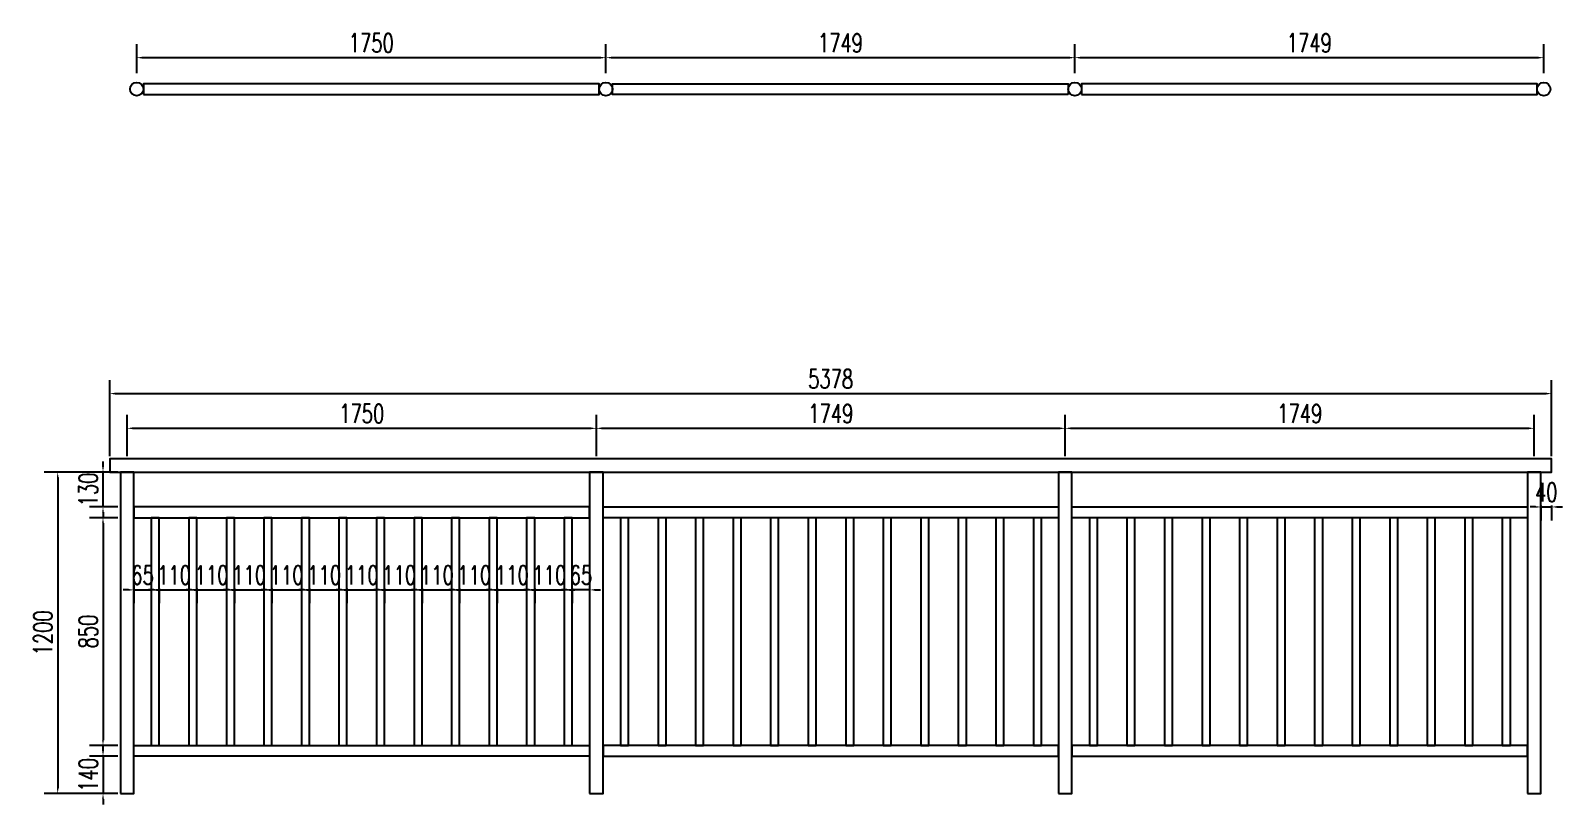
# Model space of a CAD drawing. Header units: millimetres. Extents: x -2430464 to 225692, y -180 to 1805330.
# Drawn here: x -1431491 to -1425778, y 614813 to 617701 of the extents above; entities that cross this region are included whole.
import ezdxf

# ---------------------------------------------------------------- set-up
doc = ezdxf.new("R2010")
doc.units = ezdxf.units.MM
doc.header["$LTSCALE"] = 1000
doc.layers.get('0').update_dxf_attribs({"linetype": 'CONTINUOUS'})
doc.layers.get('DEFPOINTS').update_dxf_attribs({"linetype": 'CONTINUOUS'})
for name, color, linetype in [('W-PLASTIC_RAILINGS塑木栏杆', 6, 'CONTINUOUS'), ('W-WOOD_FLOOR木地板', 30, 'CONTINUOUS'), ('景-通用-文字', 7, 'CONTINUOUS')]:
    doc.layers.add(name, color=color, linetype=linetype)
doc.styles.add('STANDARD_T3', font='simplex.shx', dxfattribs={"width": 0.7, "bigfont": 'gbcbig.shx'})
doc.dimstyles.new('W&&20', dxfattribs={"dimtxt": 70, "dimasz": 20, "dimexe": 50, "dimexo": 60, "dimgap": 20, "dimtad": 1, "dimdec": 0, "dimzin": 0, "dimdsep": 46, "dimtxsty": 'STANDARD_T3', "dimcen": 0.09, "dimclrd": 1, "dimclre": 1, "dimclrt": 7, "dimazin": 2, "dimtfac": 1, "dimtdec": 0, "dimtix": 1, "dimtmove": 2, "dimatfit": 3, "dimfxl": 0, "dimtolj": 1, "dimtzin": 0, "dimarcsym": 0})

# ---------------------------------------------------------------- blocks, each defined once
blk = doc.blocks.new('*U690')
at = {"layer": 'W-PLASTIC_RAILINGS塑木栏杆'}
blk.add_lwpolyline([(-15, -420), (15, -420), (15, 430), (-15, 430)], close=True, dxfattribs=at)
blk = doc.blocks.new('*U691')
at = {"layer": 'W-PLASTIC_RAILINGS塑木栏杆', "color": 0, "linetype": 'ByBlock', "lineweight": -2, "transparency": 16777216}
for p in [(0, 0), (140, 0), (280, 0), (420, 0), (560, 0), (700, 0), (840, 0), (980, 0), (1120, 0), (1260, 0), (1400, 0), (1540, 0)]:
    blk.add_blockref('*U690', p, dxfattribs=at)
blk = doc.blocks.new('*D694')
at = {"layer": 'DEFPOINTS', "color": 0, "transparency": 16777216}
for p in [(-1431196, 616052.8), (-1431390, 614852.8), (-1431156, 614852.8)]:
    blk.add_point(p, dxfattribs=at)
at = {"layer": 'W-WOOD_FLOOR木地板', "color": 1, "lineweight": -2, "transparency": 16777216}
for p, q in [((-1431256, 616052.8), (-1431440, 616052.8)), ((-1431390, 616032.8), (-1431390, 614872.8)), ((-1431216, 614852.8), (-1431440, 614852.8))]:
    blk.add_line(p, q, dxfattribs=at)
at = {"layer": 'W-WOOD_FLOOR木地板', "color": 1, "transparency": 16777216}
for points in [[(-1431393.3, 616032.8), (-1431386.7, 616032.8), (-1431390, 616052.8)], [(-1431393.3, 614872.8), (-1431386.7, 614872.8), (-1431390, 614852.8)]]:
    blk.add_solid(points, dxfattribs=at)
at = {"layer": 'W-WOOD_FLOOR木地板', "color": 7, "transparency": 16777216, "insert": (-1431445, 615452.8), "char_height": 70, "attachment_point": 5, "rotation": 90, "style": 'STANDARD_T3'}
blk.add_mtext('\\A1;1200', dxfattribs=at)
blk = doc.blocks.new('*D695')
at = {"layer": 'DEFPOINTS', "color": 0, "transparency": 16777216}
for p in [(-1431106, 615882.8), (-1431221, 615032.8), (-1431106, 615032.8)]:
    blk.add_point(p, dxfattribs=at)
at = {"layer": 'W-WOOD_FLOOR木地板', "color": 1, "lineweight": -2, "transparency": 16777216}
for p, q in [((-1431166, 615882.8), (-1431271, 615882.8)), ((-1431221, 615862.8), (-1431221, 615052.8)), ((-1431166, 615032.8), (-1431271, 615032.8))]:
    blk.add_line(p, q, dxfattribs=at)
at = {"layer": 'W-WOOD_FLOOR木地板', "color": 1, "transparency": 16777216}
for points in [[(-1431224.3, 615862.8), (-1431217.7, 615862.8), (-1431221, 615882.8)], [(-1431224.3, 615052.8), (-1431217.7, 615052.8), (-1431221, 615032.8)]]:
    blk.add_solid(points, dxfattribs=at)
at = {"layer": 'W-WOOD_FLOOR木地板', "color": 7, "transparency": 16777216, "insert": (-1431276, 615457.8), "char_height": 70, "attachment_point": 5, "rotation": 90, "style": 'STANDARD_T3'}
blk.add_mtext('\\A1;850', dxfattribs=at)
blk = doc.blocks.new('*D692')
at = {"layer": 'DEFPOINTS', "color": 0, "transparency": 16777216}
for p in [(-1431221, 616052.8), (-1431106, 616052.8), (-1431106, 615922.8)]:
    blk.add_point(p, dxfattribs=at)
at = {"layer": 'W-WOOD_FLOOR木地板', "color": 1, "lineweight": -2, "transparency": 16777216}
for p, q in [((-1431221, 616072.8), (-1431221, 616092.8)), ((-1431166, 616052.8), (-1431271, 616052.8)), ((-1431221, 615922.8), (-1431221, 616052.8)), ((-1431166, 615922.8), (-1431271, 615922.8)), ((-1431221, 615902.8), (-1431221, 615882.8))]:
    blk.add_line(p, q, dxfattribs=at)
at = {"layer": 'W-WOOD_FLOOR木地板', "color": 1, "transparency": 16777216}
for points in [[(-1431224.3, 616072.8), (-1431217.7, 616072.8), (-1431221, 616052.8)], [(-1431224.3, 615902.8), (-1431217.7, 615902.8), (-1431221, 615922.8)]]:
    blk.add_solid(points, dxfattribs=at)
at = {"layer": 'W-WOOD_FLOOR木地板', "color": 7, "transparency": 16777216, "insert": (-1431276, 615987.8), "char_height": 70, "attachment_point": 5, "rotation": 90, "style": 'STANDARD_T3'}
blk.add_mtext('\\A1;130', dxfattribs=at)
blk = doc.blocks.new('*D696')
at = {"layer": 'DEFPOINTS', "color": 0, "transparency": 16777216}
for p in [(-1431106, 614992.8), (-1431220.9, 614852.8), (-1431106, 614852.8)]:
    blk.add_point(p, dxfattribs=at)
at = {"layer": 'W-WOOD_FLOOR木地板', "color": 1, "lineweight": -2, "transparency": 16777216}
for p, q in [((-1431220.9, 615012.8), (-1431220.9, 615032.8)), ((-1431166, 614992.8), (-1431270.9, 614992.8)), ((-1431220.9, 614992.8), (-1431220.9, 614852.8)), ((-1431166, 614852.8), (-1431270.9, 614852.8)), ((-1431220.9, 614832.8), (-1431220.9, 614812.8))]:
    blk.add_line(p, q, dxfattribs=at)
at = {"layer": 'W-WOOD_FLOOR木地板', "color": 1, "transparency": 16777216}
for points in [[(-1431224.3, 615012.8), (-1431217.6, 615012.8), (-1431220.9, 614992.8)], [(-1431224.3, 614832.8), (-1431217.6, 614832.8), (-1431220.9, 614852.8)]]:
    blk.add_solid(points, dxfattribs=at)
at = {"layer": 'W-WOOD_FLOOR木地板', "color": 7, "transparency": 16777216, "insert": (-1431275.9, 614922.8), "char_height": 70, "attachment_point": 5, "rotation": 90, "style": 'STANDARD_T3'}
blk.add_mtext('\\A1;140', dxfattribs=at)
blk = doc.blocks.new('*D697')
at = {"layer": 'DEFPOINTS', "color": 0, "transparency": 16777216}
for p in [(-1429381, 616216.3), (-1431131, 616052.8), (-1429381, 616052.8)]:
    blk.add_point(p, dxfattribs=at)
at = {"layer": 'W-WOOD_FLOOR木地板', "color": 1, "lineweight": -2, "transparency": 16777216}
for p, q in [((-1431131, 616112.8), (-1431131, 616266.3)), ((-1429381, 616112.8), (-1429381, 616266.3)), ((-1431111, 616216.3), (-1429401, 616216.3))]:
    blk.add_line(p, q, dxfattribs=at)
at = {"layer": 'W-WOOD_FLOOR木地板', "color": 1, "transparency": 16777216}
for points in [[(-1431111, 616219.6), (-1431111, 616212.9), (-1431131, 616216.3)], [(-1429401, 616219.6), (-1429401, 616212.9), (-1429381, 616216.3)]]:
    blk.add_solid(points, dxfattribs=at)
at = {"layer": 'W-WOOD_FLOOR木地板', "color": 7, "transparency": 16777216, "insert": (-1430256, 616271.3), "char_height": 70, "attachment_point": 5, "style": 'STANDARD_T3'}
blk.add_mtext('\\A1;1750', dxfattribs=at)
blk = doc.blocks.new('*D698')
at = {"layer": 'DEFPOINTS', "color": 0, "transparency": 16777216}
for p in [(-1427632, 616216.3), (-1429381, 616052.8), (-1427632, 616052.8)]:
    blk.add_point(p, dxfattribs=at)
at = {"layer": 'W-WOOD_FLOOR木地板', "color": 1, "lineweight": -2, "transparency": 16777216}
for p, q in [((-1429381, 616112.8), (-1429381, 616266.3)), ((-1427632, 616112.8), (-1427632, 616266.3)), ((-1429361, 616216.3), (-1427652, 616216.3))]:
    blk.add_line(p, q, dxfattribs=at)
at = {"layer": 'W-WOOD_FLOOR木地板', "color": 1, "transparency": 16777216}
for points in [[(-1429361, 616219.6), (-1429361, 616212.9), (-1429381, 616216.3)], [(-1427652, 616219.6), (-1427652, 616212.9), (-1427632, 616216.3)]]:
    blk.add_solid(points, dxfattribs=at)
at = {"layer": 'W-WOOD_FLOOR木地板', "color": 7, "transparency": 16777216, "insert": (-1428506.5, 616271.3), "char_height": 70, "attachment_point": 5, "style": 'STANDARD_T3'}
blk.add_mtext('\\A1;1749', dxfattribs=at)
blk = doc.blocks.new('*D699')
at = {"layer": 'DEFPOINTS', "color": 0, "transparency": 16777216}
for p in [(-1425883, 616216.3), (-1427632, 616052.8), (-1425883, 616052.8)]:
    blk.add_point(p, dxfattribs=at)
at = {"layer": 'W-WOOD_FLOOR木地板', "color": 1, "lineweight": -2, "transparency": 16777216}
for p, q in [((-1427632, 616112.8), (-1427632, 616266.3)), ((-1425883, 616112.8), (-1425883, 616266.3)), ((-1427612, 616216.3), (-1425903, 616216.3))]:
    blk.add_line(p, q, dxfattribs=at)
at = {"layer": 'W-WOOD_FLOOR木地板', "color": 1, "transparency": 16777216}
for points in [[(-1427612, 616219.6), (-1427612, 616212.9), (-1427632, 616216.3)], [(-1425903, 616219.6), (-1425903, 616212.9), (-1425883, 616216.3)]]:
    blk.add_solid(points, dxfattribs=at)
at = {"layer": 'W-WOOD_FLOOR木地板', "color": 7, "transparency": 16777216, "insert": (-1426757.5, 616271.3), "char_height": 70, "attachment_point": 5, "style": 'STANDARD_T3'}
blk.add_mtext('\\A1;1749', dxfattribs=at)
blk = doc.blocks.new('*D700')
at = {"layer": 'DEFPOINTS', "color": 0, "transparency": 16777216}
for p in [(-1431106, 615690.3), (-1431041, 615690.3), (-1431041, 615613.3)]:
    blk.add_point(p, dxfattribs=at)
at = {"layer": 'W-WOOD_FLOOR木地板', "color": 1, "lineweight": -2, "transparency": 16777216}
for p, q in [((-1431106, 615630.3), (-1431106, 615563.3)), ((-1431041, 615630.3), (-1431041, 615563.3)), ((-1431126, 615613.3), (-1431146, 615613.3)), ((-1431106, 615613.3), (-1431041, 615613.3)), ((-1431021, 615613.3), (-1431001, 615613.3))]:
    blk.add_line(p, q, dxfattribs=at)
at = {"layer": 'W-WOOD_FLOOR木地板', "color": 1, "transparency": 16777216}
for points in [[(-1431126, 615616.6), (-1431126, 615609.9), (-1431106, 615613.3)], [(-1431021, 615616.6), (-1431021, 615609.9), (-1431041, 615613.3)]]:
    blk.add_solid(points, dxfattribs=at)
at = {"layer": 'W-WOOD_FLOOR木地板', "color": 7, "transparency": 16777216, "insert": (-1431073.5, 615668.3), "char_height": 70, "attachment_point": 5, "style": 'STANDARD_T3'}
blk.add_mtext('\\A1;65', dxfattribs=at)
blk = doc.blocks.new('*D701')
at = {"layer": 'DEFPOINTS', "color": 0, "transparency": 16777216}
for p in [(-1429751, 615737.2), (-1429641, 615737.2), (-1429641, 615613.3)]:
    blk.add_point(p, dxfattribs=at)
at = {"layer": '景-通用-文字', "color": 1, "lineweight": -2, "transparency": 16777216}
for p, q in [((-1429771, 615613.3), (-1429791, 615613.3)), ((-1429751, 615618.3), (-1429751, 615563.3)), ((-1429751, 615613.3), (-1429641, 615613.3)), ((-1429641, 615618.3), (-1429641, 615563.3)), ((-1429621, 615613.3), (-1429601, 615613.3))]:
    blk.add_line(p, q, dxfattribs=at)
at = {"layer": '景-通用-文字', "color": 1, "transparency": 16777216}
for points in [[(-1429771, 615616.6), (-1429771, 615609.9), (-1429751, 615613.3)], [(-1429621, 615616.6), (-1429621, 615609.9), (-1429641, 615613.3)]]:
    blk.add_solid(points, dxfattribs=at)
at = {"layer": '景-通用-文字', "color": 7, "transparency": 16777216, "insert": (-1429696, 615668.3), "char_height": 70, "attachment_point": 5, "style": 'STANDARD_T3'}
blk.add_mtext('\\A1;110', dxfattribs=at)
blk = doc.blocks.new('*D693')
at = {"layer": 'DEFPOINTS', "color": 0, "transparency": 16777216}
for p in [(-1429471, 615733.5), (-1429406, 615733.5), (-1429471, 615613.3)]:
    blk.add_point(p, dxfattribs=at)
at = {"layer": 'W-PLASTIC_RAILINGS塑木栏杆', "color": 1, "lineweight": -2, "transparency": 16777216}
for p, q in [((-1429491, 615613.3), (-1429511, 615613.3)), ((-1429471, 615618.3), (-1429471, 615563.3)), ((-1429406, 615613.3), (-1429471, 615613.3)), ((-1429406, 615618.3), (-1429406, 615563.3)), ((-1429386, 615613.3), (-1429366, 615613.3))]:
    blk.add_line(p, q, dxfattribs=at)
at = {"layer": 'W-PLASTIC_RAILINGS塑木栏杆', "color": 1, "transparency": 16777216}
for points in [[(-1429491, 615616.6), (-1429491, 615609.9), (-1429471, 615613.3)], [(-1429386, 615616.6), (-1429386, 615609.9), (-1429406, 615613.3)]]:
    blk.add_solid(points, dxfattribs=at)
at = {"layer": 'W-PLASTIC_RAILINGS塑木栏杆', "color": 7, "transparency": 16777216, "insert": (-1429438.5, 615668.3), "char_height": 70, "attachment_point": 5, "style": 'STANDARD_T3'}
blk.add_mtext('\\A1;65', dxfattribs=at)
blk = doc.blocks.new('*D1050')
at = {"layer": 'DEFPOINTS', "color": 0, "transparency": 16777216}
for p in [(-1429611, 615737.2), (-1429501, 615737.2), (-1429501, 615613.3)]:
    blk.add_point(p, dxfattribs=at)
at = {"layer": '景-通用-文字', "color": 1, "lineweight": -2, "transparency": 16777216}
for p, q in [((-1429631, 615613.3), (-1429651, 615613.3)), ((-1429611, 615618.3), (-1429611, 615563.3)), ((-1429611, 615613.3), (-1429501, 615613.3)), ((-1429501, 615618.3), (-1429501, 615563.3)), ((-1429481, 615613.3), (-1429461, 615613.3))]:
    blk.add_line(p, q, dxfattribs=at)
at = {"layer": '景-通用-文字', "color": 1, "transparency": 16777216}
for points in [[(-1429631, 615616.6), (-1429631, 615609.9), (-1429611, 615613.3)], [(-1429481, 615616.6), (-1429481, 615609.9), (-1429501, 615613.3)]]:
    blk.add_solid(points, dxfattribs=at)
at = {"layer": '景-通用-文字', "color": 7, "transparency": 16777216, "insert": (-1429556, 615668.3), "char_height": 70, "attachment_point": 5, "style": 'STANDARD_T3'}
blk.add_mtext('\\A1;110', dxfattribs=at)
blk = doc.blocks.new('*D1051')
at = {"layer": 'DEFPOINTS', "color": 0, "transparency": 16777216}
for p in [(-1429891, 615737.2), (-1429781, 615737.2), (-1429781, 615613.3)]:
    blk.add_point(p, dxfattribs=at)
at = {"layer": '景-通用-文字', "color": 1, "lineweight": -2, "transparency": 16777216}
for p, q in [((-1429911, 615613.3), (-1429931, 615613.3)), ((-1429891, 615618.3), (-1429891, 615563.3)), ((-1429891, 615613.3), (-1429781, 615613.3)), ((-1429781, 615618.3), (-1429781, 615563.3)), ((-1429761, 615613.3), (-1429741, 615613.3))]:
    blk.add_line(p, q, dxfattribs=at)
at = {"layer": '景-通用-文字', "color": 1, "transparency": 16777216}
for points in [[(-1429911, 615616.6), (-1429911, 615609.9), (-1429891, 615613.3)], [(-1429761, 615616.6), (-1429761, 615609.9), (-1429781, 615613.3)]]:
    blk.add_solid(points, dxfattribs=at)
at = {"layer": '景-通用-文字', "color": 7, "transparency": 16777216, "insert": (-1429836, 615668.3), "char_height": 70, "attachment_point": 5, "style": 'STANDARD_T3'}
blk.add_mtext('\\A1;110', dxfattribs=at)
blk = doc.blocks.new('*D1052')
at = {"layer": 'DEFPOINTS', "color": 0, "transparency": 16777216}
for p in [(-1430031, 615737.2), (-1429921, 615737.2), (-1429921, 615613.3)]:
    blk.add_point(p, dxfattribs=at)
at = {"layer": '景-通用-文字', "color": 1, "lineweight": -2, "transparency": 16777216}
for p, q in [((-1430051, 615613.3), (-1430071, 615613.3)), ((-1430031, 615618.3), (-1430031, 615563.3)), ((-1430031, 615613.3), (-1429921, 615613.3)), ((-1429921, 615618.3), (-1429921, 615563.3)), ((-1429901, 615613.3), (-1429881, 615613.3))]:
    blk.add_line(p, q, dxfattribs=at)
at = {"layer": '景-通用-文字', "color": 1, "transparency": 16777216}
for points in [[(-1430051, 615616.6), (-1430051, 615609.9), (-1430031, 615613.3)], [(-1429901, 615616.6), (-1429901, 615609.9), (-1429921, 615613.3)]]:
    blk.add_solid(points, dxfattribs=at)
at = {"layer": '景-通用-文字', "color": 7, "transparency": 16777216, "insert": (-1429976, 615668.3), "char_height": 70, "attachment_point": 5, "style": 'STANDARD_T3'}
blk.add_mtext('\\A1;110', dxfattribs=at)
blk = doc.blocks.new('*D1053')
at = {"layer": 'DEFPOINTS', "color": 0, "transparency": 16777216}
for p in [(-1430171, 615737.2), (-1430061, 615737.2), (-1430061, 615613.3)]:
    blk.add_point(p, dxfattribs=at)
at = {"layer": '景-通用-文字', "color": 1, "lineweight": -2, "transparency": 16777216}
for p, q in [((-1430191, 615613.3), (-1430211, 615613.3)), ((-1430171, 615618.3), (-1430171, 615563.3)), ((-1430171, 615613.3), (-1430061, 615613.3)), ((-1430061, 615618.3), (-1430061, 615563.3)), ((-1430041, 615613.3), (-1430021, 615613.3))]:
    blk.add_line(p, q, dxfattribs=at)
at = {"layer": '景-通用-文字', "color": 1, "transparency": 16777216}
for points in [[(-1430191, 615616.6), (-1430191, 615609.9), (-1430171, 615613.3)], [(-1430041, 615616.6), (-1430041, 615609.9), (-1430061, 615613.3)]]:
    blk.add_solid(points, dxfattribs=at)
at = {"layer": '景-通用-文字', "color": 7, "transparency": 16777216, "insert": (-1430116, 615668.3), "char_height": 70, "attachment_point": 5, "style": 'STANDARD_T3'}
blk.add_mtext('\\A1;110', dxfattribs=at)
blk = doc.blocks.new('*D1054')
at = {"layer": 'DEFPOINTS', "color": 0, "transparency": 16777216}
for p in [(-1430311, 615737.2), (-1430201, 615737.2), (-1430201, 615613.3)]:
    blk.add_point(p, dxfattribs=at)
at = {"layer": '景-通用-文字', "color": 1, "lineweight": -2, "transparency": 16777216}
for p, q in [((-1430331, 615613.3), (-1430351, 615613.3)), ((-1430311, 615618.3), (-1430311, 615563.3)), ((-1430311, 615613.3), (-1430201, 615613.3)), ((-1430201, 615618.3), (-1430201, 615563.3)), ((-1430181, 615613.3), (-1430161, 615613.3))]:
    blk.add_line(p, q, dxfattribs=at)
at = {"layer": '景-通用-文字', "color": 1, "transparency": 16777216}
for points in [[(-1430331, 615616.6), (-1430331, 615609.9), (-1430311, 615613.3)], [(-1430181, 615616.6), (-1430181, 615609.9), (-1430201, 615613.3)]]:
    blk.add_solid(points, dxfattribs=at)
at = {"layer": '景-通用-文字', "color": 7, "transparency": 16777216, "insert": (-1430256, 615668.3), "char_height": 70, "attachment_point": 5, "style": 'STANDARD_T3'}
blk.add_mtext('\\A1;110', dxfattribs=at)
blk = doc.blocks.new('*D1055')
at = {"layer": 'DEFPOINTS', "color": 0, "transparency": 16777216}
for p in [(-1430451, 615737.2), (-1430341, 615737.2), (-1430341, 615613.3)]:
    blk.add_point(p, dxfattribs=at)
at = {"layer": '景-通用-文字', "color": 1, "lineweight": -2, "transparency": 16777216}
for p, q in [((-1430471, 615613.3), (-1430491, 615613.3)), ((-1430451, 615618.3), (-1430451, 615563.3)), ((-1430451, 615613.3), (-1430341, 615613.3)), ((-1430341, 615618.3), (-1430341, 615563.3)), ((-1430321, 615613.3), (-1430301, 615613.3))]:
    blk.add_line(p, q, dxfattribs=at)
at = {"layer": '景-通用-文字', "color": 1, "transparency": 16777216}
for points in [[(-1430471, 615616.6), (-1430471, 615609.9), (-1430451, 615613.3)], [(-1430321, 615616.6), (-1430321, 615609.9), (-1430341, 615613.3)]]:
    blk.add_solid(points, dxfattribs=at)
at = {"layer": '景-通用-文字', "color": 7, "transparency": 16777216, "insert": (-1430396, 615668.3), "char_height": 70, "attachment_point": 5, "style": 'STANDARD_T3'}
blk.add_mtext('\\A1;110', dxfattribs=at)
blk = doc.blocks.new('*D1056')
at = {"layer": 'DEFPOINTS', "color": 0, "transparency": 16777216}
for p in [(-1430591, 615737.2), (-1430481, 615737.2), (-1430481, 615613.3)]:
    blk.add_point(p, dxfattribs=at)
at = {"layer": '景-通用-文字', "color": 1, "lineweight": -2, "transparency": 16777216}
for p, q in [((-1430611, 615613.3), (-1430631, 615613.3)), ((-1430591, 615618.3), (-1430591, 615563.3)), ((-1430591, 615613.3), (-1430481, 615613.3)), ((-1430481, 615618.3), (-1430481, 615563.3)), ((-1430461, 615613.3), (-1430441, 615613.3))]:
    blk.add_line(p, q, dxfattribs=at)
at = {"layer": '景-通用-文字', "color": 1, "transparency": 16777216}
for points in [[(-1430611, 615616.6), (-1430611, 615609.9), (-1430591, 615613.3)], [(-1430461, 615616.6), (-1430461, 615609.9), (-1430481, 615613.3)]]:
    blk.add_solid(points, dxfattribs=at)
at = {"layer": '景-通用-文字', "color": 7, "transparency": 16777216, "insert": (-1430536, 615668.3), "char_height": 70, "attachment_point": 5, "style": 'STANDARD_T3'}
blk.add_mtext('\\A1;110', dxfattribs=at)
blk = doc.blocks.new('*D1057')
at = {"layer": 'DEFPOINTS', "color": 0, "transparency": 16777216}
for p in [(-1430731, 615737.2), (-1430621, 615737.2), (-1430621, 615613.3)]:
    blk.add_point(p, dxfattribs=at)
at = {"layer": '景-通用-文字', "color": 1, "lineweight": -2, "transparency": 16777216}
for p, q in [((-1430751, 615613.3), (-1430771, 615613.3)), ((-1430731, 615618.3), (-1430731, 615563.3)), ((-1430731, 615613.3), (-1430621, 615613.3)), ((-1430621, 615618.3), (-1430621, 615563.3)), ((-1430601, 615613.3), (-1430581, 615613.3))]:
    blk.add_line(p, q, dxfattribs=at)
at = {"layer": '景-通用-文字', "color": 1, "transparency": 16777216}
for points in [[(-1430751, 615616.6), (-1430751, 615609.9), (-1430731, 615613.3)], [(-1430601, 615616.6), (-1430601, 615609.9), (-1430621, 615613.3)]]:
    blk.add_solid(points, dxfattribs=at)
at = {"layer": '景-通用-文字', "color": 7, "transparency": 16777216, "insert": (-1430676, 615668.3), "char_height": 70, "attachment_point": 5, "style": 'STANDARD_T3'}
blk.add_mtext('\\A1;110', dxfattribs=at)
blk = doc.blocks.new('*D1058')
at = {"layer": 'DEFPOINTS', "color": 0, "transparency": 16777216}
for p in [(-1430871, 615737.2), (-1430761, 615737.2), (-1430761, 615613.3)]:
    blk.add_point(p, dxfattribs=at)
at = {"layer": '景-通用-文字', "color": 1, "lineweight": -2, "transparency": 16777216}
for p, q in [((-1430891, 615613.3), (-1430911, 615613.3)), ((-1430871, 615618.3), (-1430871, 615563.3)), ((-1430871, 615613.3), (-1430761, 615613.3)), ((-1430761, 615618.3), (-1430761, 615563.3)), ((-1430741, 615613.3), (-1430721, 615613.3))]:
    blk.add_line(p, q, dxfattribs=at)
at = {"layer": '景-通用-文字', "color": 1, "transparency": 16777216}
for points in [[(-1430891, 615616.6), (-1430891, 615609.9), (-1430871, 615613.3)], [(-1430741, 615616.6), (-1430741, 615609.9), (-1430761, 615613.3)]]:
    blk.add_solid(points, dxfattribs=at)
at = {"layer": '景-通用-文字', "color": 7, "transparency": 16777216, "insert": (-1430816, 615668.3), "char_height": 70, "attachment_point": 5, "style": 'STANDARD_T3'}
blk.add_mtext('\\A1;110', dxfattribs=at)
blk = doc.blocks.new('*D1059')
at = {"layer": 'DEFPOINTS', "color": 0, "transparency": 16777216}
for p in [(-1431011, 615737.2), (-1430901, 615737.2), (-1430901, 615613.3)]:
    blk.add_point(p, dxfattribs=at)
at = {"layer": '景-通用-文字', "color": 1, "lineweight": -2, "transparency": 16777216}
for p, q in [((-1431031, 615613.3), (-1431051, 615613.3)), ((-1431011, 615618.3), (-1431011, 615563.3)), ((-1431011, 615613.3), (-1430901, 615613.3)), ((-1430901, 615618.3), (-1430901, 615563.3)), ((-1430881, 615613.3), (-1430861, 615613.3))]:
    blk.add_line(p, q, dxfattribs=at)
at = {"layer": '景-通用-文字', "color": 1, "transparency": 16777216}
for points in [[(-1431031, 615616.6), (-1431031, 615609.9), (-1431011, 615613.3)], [(-1430881, 615616.6), (-1430881, 615609.9), (-1430901, 615613.3)]]:
    blk.add_solid(points, dxfattribs=at)
at = {"layer": '景-通用-文字', "color": 7, "transparency": 16777216, "insert": (-1430956, 615668.3), "char_height": 70, "attachment_point": 5, "style": 'STANDARD_T3'}
blk.add_mtext('\\A1;110', dxfattribs=at)
blk = doc.blocks.new('*U1791')
at = {"layer": 'W-PLASTIC_RAILINGS塑木栏杆'}
blk.add_lwpolyline([(-15, -420), (15, -420), (15, 430), (-15, 430)], close=True, dxfattribs=at)
blk = doc.blocks.new('*U1792')
at = {"layer": 'W-PLASTIC_RAILINGS塑木栏杆', "color": 0, "linetype": 'ByBlock', "lineweight": -2, "transparency": 16777216}
for p in [(0, 0), (140, 0), (280, 0), (420, 0), (560, 0), (700, 0), (840, 0), (980, 0), (1120, 0), (1260, 0), (1400, 0), (1540, 0)]:
    blk.add_blockref('*U1791', p, dxfattribs=at)
blk = doc.blocks.new('*U1793')
at = {"layer": 'W-PLASTIC_RAILINGS塑木栏杆'}
blk.add_lwpolyline([(-15, -420), (15, -420), (15, 430), (-15, 430)], close=True, dxfattribs=at)
blk = doc.blocks.new('*U1794')
at = {"layer": 'W-PLASTIC_RAILINGS塑木栏杆', "color": 0, "linetype": 'ByBlock', "lineweight": -2, "transparency": 16777216}
for p in [(0, 0), (140, 0), (280, 0), (420, 0), (560, 0), (700, 0), (840, 0), (980, 0), (1120, 0), (1260, 0), (1400, 0), (1540, 0)]:
    blk.add_blockref('*U1793', p, dxfattribs=at)
blk = doc.blocks.new('*D2171')
at = {"color": 1, "lineweight": -2, "transparency": 16777216}
for p, q in [((-1425878, 615922.8), (-1425898, 615922.8)), ((-1425858, 615927.8), (-1425858, 615872.8)), ((-1425858, 615922.8), (-1425818, 615922.8)), ((-1425818, 615927.8), (-1425818, 615872.8)), ((-1425798, 615922.8), (-1425778, 615922.8))]:
    blk.add_line(p, q, dxfattribs=at)
at = {"color": 1, "transparency": 16777216}
for points in [[(-1425878, 615926.1), (-1425878, 615919.4), (-1425858, 615922.8)], [(-1425798, 615926.1), (-1425798, 615919.4), (-1425818, 615922.8)]]:
    blk.add_solid(points, dxfattribs=at)
at = {"layer": 'DEFPOINTS', "color": 0, "transparency": 16777216}
for p in [(-1425858, 616052.8), (-1425818, 616052.8), (-1425818, 615922.8)]:
    blk.add_point(p, dxfattribs=at)
at = {"color": 7, "transparency": 16777216, "insert": (-1425838, 615977.8), "char_height": 70, "attachment_point": 5, "style": 'STANDARD_T3'}
blk.add_mtext('\\A1;40', dxfattribs=at)
blk = doc.blocks.new('*D2172')
at = {"layer": 'DEFPOINTS', "color": 0, "transparency": 16777216}
for p in [(-1425818, 616345.8), (-1431196, 616052.8), (-1425818, 616052.8)]:
    blk.add_point(p, dxfattribs=at)
at = {"layer": 'W-WOOD_FLOOR木地板', "color": 1, "lineweight": -2, "transparency": 16777216}
for p, q in [((-1431196, 616112.8), (-1431196, 616395.8)), ((-1425818, 616112.8), (-1425818, 616395.8)), ((-1431176, 616345.8), (-1425838, 616345.8))]:
    blk.add_line(p, q, dxfattribs=at)
at = {"layer": 'W-WOOD_FLOOR木地板', "color": 1, "transparency": 16777216}
for points in [[(-1431176, 616349.1), (-1431176, 616342.4), (-1431196, 616345.8)], [(-1425838, 616349.1), (-1425838, 616342.4), (-1425818, 616345.8)]]:
    blk.add_solid(points, dxfattribs=at)
at = {"layer": 'W-WOOD_FLOOR木地板', "color": 7, "transparency": 16777216, "insert": (-1428507, 616400.8), "char_height": 70, "attachment_point": 5, "style": 'STANDARD_T3'}
blk.add_mtext('\\A1;5378', dxfattribs=at)
blk = doc.blocks.new('*D2278')
at = {"color": 1, "lineweight": -2, "transparency": 16777216}
for p, q in [((-1431095.3, 617542), (-1431095.3, 617649.6)), ((-1429345.3, 617542), (-1429345.3, 617649.6)), ((-1431075.3, 617599.6), (-1429365.3, 617599.6))]:
    blk.add_line(p, q, dxfattribs=at)
at = {"color": 1, "transparency": 16777216}
for points in [[(-1431075.3, 617602.9), (-1431075.3, 617596.2), (-1431095.3, 617599.6)], [(-1429365.3, 617602.9), (-1429365.3, 617596.2), (-1429345.3, 617599.6)]]:
    blk.add_solid(points, dxfattribs=at)
at = {"layer": 'DEFPOINTS', "color": 0, "transparency": 16777216}
for p in [(-1429345.3, 617599.6), (-1431095.3, 617482), (-1429345.3, 617482)]:
    blk.add_point(p, dxfattribs=at)
at = {"color": 7, "transparency": 16777216, "insert": (-1430220.3, 617654.6), "char_height": 70, "attachment_point": 5, "style": 'STANDARD_T3'}
blk.add_mtext('\\A1;1750', dxfattribs=at)
blk = doc.blocks.new('*D2279')
at = {"color": 1, "lineweight": -2, "transparency": 16777216}
for p, q in [((-1429345.3, 617542), (-1429345.3, 617649.6)), ((-1427596.3, 617542), (-1427596.3, 617649.6)), ((-1429325.3, 617599.6), (-1427616.3, 617599.6))]:
    blk.add_line(p, q, dxfattribs=at)
at = {"color": 1, "transparency": 16777216}
for points in [[(-1429325.3, 617602.9), (-1429325.3, 617596.2), (-1429345.3, 617599.6)], [(-1427616.3, 617602.9), (-1427616.3, 617596.2), (-1427596.3, 617599.6)]]:
    blk.add_solid(points, dxfattribs=at)
at = {"layer": 'DEFPOINTS', "color": 0, "transparency": 16777216}
for p in [(-1427596.3, 617599.6), (-1429345.3, 617482), (-1427596.3, 617482)]:
    blk.add_point(p, dxfattribs=at)
at = {"color": 7, "transparency": 16777216, "insert": (-1428470.8, 617654.6), "char_height": 70, "attachment_point": 5, "style": 'STANDARD_T3'}
blk.add_mtext('\\A1;1749', dxfattribs=at)
blk = doc.blocks.new('*D2280')
at = {"color": 1, "lineweight": -2, "transparency": 16777216}
for p, q in [((-1427596.3, 617542), (-1427596.3, 617649.6)), ((-1425847.3, 617542), (-1425847.3, 617649.6)), ((-1427576.3, 617599.6), (-1425867.3, 617599.6))]:
    blk.add_line(p, q, dxfattribs=at)
at = {"color": 1, "transparency": 16777216}
for points in [[(-1427576.3, 617602.9), (-1427576.3, 617596.2), (-1427596.3, 617599.6)], [(-1425867.3, 617602.9), (-1425867.3, 617596.2), (-1425847.3, 617599.6)]]:
    blk.add_solid(points, dxfattribs=at)
at = {"layer": 'DEFPOINTS', "color": 0, "transparency": 16777216}
for p in [(-1425847.3, 617599.6), (-1427596.3, 617482), (-1425847.3, 617482)]:
    blk.add_point(p, dxfattribs=at)
at = {"color": 7, "transparency": 16777216, "insert": (-1426721.8, 617654.6), "char_height": 70, "attachment_point": 5, "style": 'STANDARD_T3'}
blk.add_mtext('\\A1;1749', dxfattribs=at)

msp = doc.modelspace()

# ---------------------------------------------------------------- linework, layer by layer
at = {"layer": 'W-PLASTIC_RAILINGS塑木栏杆'}
for points in [[(-1431070.31, 617462.05), (-1429370.31, 617462.05), (-1429370.31, 617502.05), (-1431070.31, 617502.05)], [(-1427621.31, 617462.05), (-1429320.31, 617462.05), (-1429320.31, 617502.05), (-1427621.31, 617502.05)], [(-1427571.31, 617462.05), (-1425872.31, 617462.05), (-1425872.31, 617502.05), (-1427571.31, 617502.05)], [(-1431195.99, 616052.76), (-1425817.99, 616052.76), (-1425817.99, 616102.76), (-1431195.99, 616102.76)], [(-1431155.99, 614852.76), (-1431105.99, 614852.76), (-1431105.99, 616052.76), (-1431155.99, 616052.76)], [(-1429405.99, 614852.76), (-1429355.99, 614852.76), (-1429355.99, 616052.76), (-1429405.99, 616052.76)], [(-1427656.99, 614852.76), (-1427606.99, 614852.76), (-1427606.99, 616052.76), (-1427656.99, 616052.76)], [(-1425907.99, 614852.76), (-1425857.99, 614852.76), (-1425857.99, 616052.76), (-1425907.99, 616052.76)], [(-1431105.99, 615882.76), (-1429405.99, 615882.76), (-1429405.99, 615922.76), (-1431105.99, 615922.76)], [(-1427656.99, 615882.76), (-1429355.99, 615882.76), (-1429355.99, 615922.76), (-1427656.99, 615922.76)], [(-1425907.99, 615882.76), (-1427606.99, 615882.76), (-1427606.99, 615922.76), (-1425907.99, 615922.76)], [(-1431105.99, 615032.76), (-1429405.99, 615032.76), (-1429405.99, 614992.76), (-1431105.99, 614992.76)], [(-1427656.99, 615032.76), (-1429355.99, 615032.76), (-1429355.99, 614992.76), (-1427656.99, 614992.76)], [(-1425907.99, 615032.76), (-1427606.99, 615032.76), (-1427606.99, 614992.76), (-1425907.99, 614992.76)]]:
    msp.add_lwpolyline(points, close=True, dxfattribs=at)
for centre in [(-1431095.31, 617482.05), (-1429345.31, 617482.05), (-1427596.31, 617482.05), (-1425847.31, 617482.05)]:
    msp.add_circle(centre, 25, dxfattribs=at)

# ---------------------------------------------------------------- block references
for name, p in [('*U691', (-1431025.99, 615452.76)), ('*U1792', (-1429275.99, 615452.76)), ('*U1794', (-1427526.99, 615452.76))]:
    msp.add_blockref(name, p, dxfattribs=at)

# ---------------------------------------------------------------- dimensions: what is measured, and where the dimension line sits
for base, p1, p2, picture, middle in [((-1429345.31, 617599.58), (-1431095.31, 617482.05), (-1429345.31, 617482.05), '*D2278', (-1430220.31, 617654.58)), ((-1427596.31, 617599.58), (-1429345.31, 617482.05), (-1427596.31, 617482.05), '*D2279', (-1428470.81, 617654.58)), ((-1425847.31, 617599.58), (-1427596.31, 617482.05), (-1425847.31, 617482.05), '*D2280', (-1426721.81, 617654.58))]:
    dim = msp.add_linear_dim(base=base, p1=p1, p2=p2, dimstyle='W&&20')
    dim.commit()
    dim.dimension.update_dxf_attribs({"geometry": picture, "text_midpoint": middle})
at = {"color": 1}
dim = msp.add_linear_dim(base=(-1425817.99, 615922.76), p1=(-1425857.99, 616052.76), p2=(-1425817.99, 616052.76), dimstyle='W&&20', override={"dimfxl": 5, "dimfxlon": 1, "dimarcsym": 2}, dxfattribs=at)
dim.commit()
dim.dimension.update_dxf_attribs({"geometry": '*D2171', "text_midpoint": (-1425837.99, 615977.76)})
at = {"layer": 'W-PLASTIC_RAILINGS塑木栏杆'}
dim = msp.add_linear_dim(base=(-1429470.99, 615613.26), p1=(-1429405.99, 615733.53), p2=(-1429470.99, 615733.53), dimstyle='W&&20', override={"dimfxl": 5, "dimfxlon": 1, "dimarcsym": 2}, dxfattribs=at)
dim.commit()
dim.dimension.update_dxf_attribs({"geometry": '*D693', "text_midpoint": (-1429438.49, 615668.26)})
at = {"layer": 'W-WOOD_FLOOR木地板'}
for base, p1, p2, picture, middle in [((-1425817.99, 616345.76), (-1431195.99, 616052.76), (-1425817.99, 616052.76), '*D2172', (-1428506.99, 616400.76)), ((-1429380.99, 616216.26), (-1431130.99, 616052.76), (-1429380.99, 616052.76), '*D697', (-1430255.99, 616271.26)), ((-1427631.99, 616216.26), (-1429380.99, 616052.76), (-1427631.99, 616052.76), '*D698', (-1428506.49, 616271.26)), ((-1425882.99, 616216.26), (-1427631.99, 616052.76), (-1425882.99, 616052.76), '*D699', (-1426757.49, 616271.26)), ((-1431040.99, 615613.26), (-1431105.99, 615690.26), (-1431040.99, 615690.26), '*D700', (-1431073.49, 615668.26))]:
    dim = msp.add_linear_dim(base=base, p1=p1, p2=p2, dimstyle='W&&20', dxfattribs=at)
    dim.commit()
    dim.dimension.update_dxf_attribs({"geometry": picture, "text_midpoint": middle})
for base, p1, p2, picture, middle in [((-1431220.99, 616052.76), (-1431105.99, 615922.76), (-1431105.99, 616052.76), '*D692', (-1431275.99, 615987.76)), ((-1431389.99, 614852.76), (-1431195.99, 616052.76), (-1431155.99, 614852.76), '*D694', (-1431444.99, 615452.76)), ((-1431220.99, 615032.76), (-1431105.99, 615882.76), (-1431105.99, 615032.76), '*D695', (-1431275.99, 615457.76)), ((-1431220.92, 614852.76), (-1431105.99, 614992.76), (-1431105.99, 614852.76), '*D696', (-1431275.92, 614922.76))]:
    dim = msp.add_linear_dim(base=base, p1=p1, p2=p2, angle=90, dimstyle='W&&20', dxfattribs=at)
    dim.commit()
    dim.dimension.update_dxf_attribs({"geometry": picture, "text_midpoint": middle})
at = {"layer": '景-通用-文字', "color": 3}
for base, p1, p2, picture, middle in [((-1430900.99, 615613.26), (-1431010.99, 615737.17), (-1430900.99, 615737.17), '*D1059', (-1430955.99, 615668.26)), ((-1430760.99, 615613.26), (-1430870.99, 615737.17), (-1430760.99, 615737.17), '*D1058', (-1430815.99, 615668.26)), ((-1430620.99, 615613.26), (-1430730.99, 615737.17), (-1430620.99, 615737.17), '*D1057', (-1430675.99, 615668.26)), ((-1430480.99, 615613.26), (-1430590.99, 615737.17), (-1430480.99, 615737.17), '*D1056', (-1430535.99, 615668.26)), ((-1430340.99, 615613.26), (-1430450.99, 615737.17), (-1430340.99, 615737.17), '*D1055', (-1430395.99, 615668.26)), ((-1430200.99, 615613.26), (-1430310.99, 615737.17), (-1430200.99, 615737.17), '*D1054', (-1430255.99, 615668.26)), ((-1430060.99, 615613.26), (-1430170.99, 615737.17), (-1430060.99, 615737.17), '*D1053', (-1430115.99, 615668.26)), ((-1429920.99, 615613.26), (-1430030.99, 615737.17), (-1429920.99, 615737.17), '*D1052', (-1429975.99, 615668.26)), ((-1429780.99, 615613.26), (-1429890.99, 615737.17), (-1429780.99, 615737.17), '*D1051', (-1429835.99, 615668.26)), ((-1429640.99, 615613.26), (-1429750.99, 615737.17), (-1429640.99, 615737.17), '*D701', (-1429695.99, 615668.26)), ((-1429500.99, 615613.26), (-1429610.99, 615737.17), (-1429500.99, 615737.17), '*D1050', (-1429555.99, 615668.26))]:
    dim = msp.add_linear_dim(base=base, p1=p1, p2=p2, dimstyle='W&&20', override={"dimfxl": 5, "dimfxlon": 1, "dimarcsym": 2}, dxfattribs=at)
    dim.commit()
    dim.dimension.update_dxf_attribs({"geometry": picture, "text_midpoint": middle})

doc.saveas('drawing.dxf')
